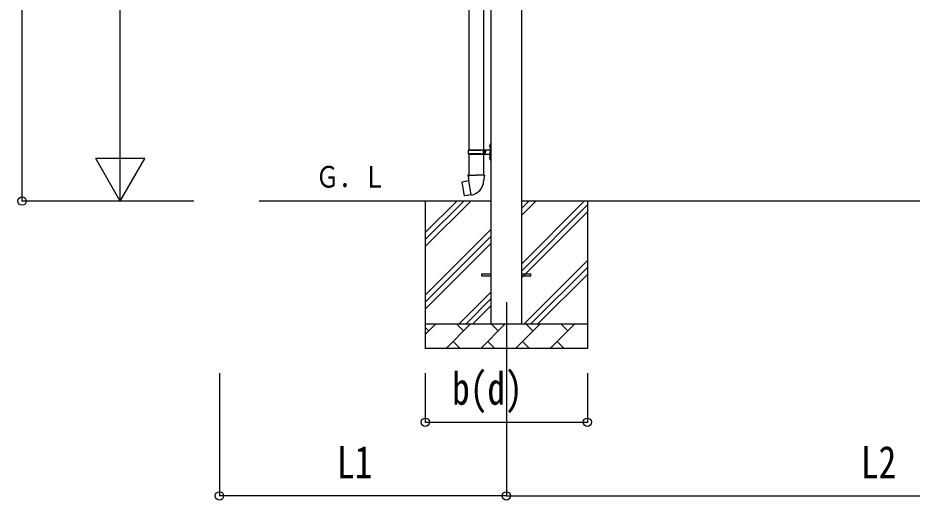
# Model space of a CAD drawing. Units: millimetres, scale not verified. Extents: x -16820 to 16820, y -11880 to 11880.
# Drawn here: x -5290 to -1647, y -3553 to -1591 of the extents above; entities that cross this region are included whole.
import ezdxf
from ezdxf.enums import TextEntityAlignment as Align

# ---------------------------------------------------------------- set-up
doc = ezdxf.new("R2010")
doc.units = ezdxf.units.MM
doc.header["$LTSCALE"] = 50
for name, color, linetype in [('0-3_YKK_12', 2, 'Continuous'), ('0-4_YKK_13', 4, 'Continuous'), ('0-5_YKK_A1', 4, 'Continuous'), ('0-6_YKK_D', 6, 'Continuous')]:
    doc.layers.add(name, color=color, linetype=linetype)
doc.styles.add('ＭＳ ゴシック', font='')
doc.styles.get('ＭＳ ゴシック').set_extended_font_data('MS Gothic')

msp = doc.modelspace()

# ---------------------------------------------------------------- linework, layer by layer
at = {"layer": '0-3_YKK_12'}
msp.add_line((-3300.16, -2747.67), (-3300.16, -3247.67), dxfattribs=at)
at = {"layer": '0-4_YKK_13'}
for p, q in [((-3452.66, -1222.49), (-3452.66, -2127)), ((-3392.66, -1222.49), (-3392.66, -2127)), ((-3368.96, -2109.85), (-3366.92, -2110.85)), ((-3367.69, -2107.85), (-3367.06, -2107.85)), ((-3367.69, -2107.85), (-3367.69, -2116.15)), ((-3367.06, -2107.85), (-3367.06, -2116.15)), ((-3367.06, -2107.85), (-3366.66, -2108.25)), ((-3366.92, -2110.85), (-3366.31, -2112)), ((-3366.66, -2104), (-3363.66, -2102.5)), ((-3366.66, -2104), (-3366.66, -2136)), ((-3366.66, -2108.25), (-3366.66, -2115.75)), ((-3363.66, -2102.5), (-3363.66, -2136)), ((-3363.66, -2102.5), (-3362.66, -2102.5)), ((-3362.66, -2102.5), (-3362.66, -2136)), ((-3455.66, -2129), (-3405.33, -2129)), ((-3455.66, -2143), (-3405.33, -2143)), ((-3454.66, -2127), (-3368.66, -2127)), ((-3454.66, -2127), (-3454.66, -2129)), ((-3454.66, -2145), (-3454.66, -2143)), ((-3454.66, -2145), (-3368.66, -2145)), ((-3452.66, -2145), (-3452.66, -2229.93)), ((-3395.66, -2127), (-3395.66, -2131.5)), ((-3395.66, -2131.5), (-3393.66, -2131.5)), ((-3395.66, -2145), (-3395.66, -2140.5)), ((-3395.66, -2140.5), (-3393.66, -2140.5)), ((-3393.66, -2131.5), (-3393.66, -2136)), ((-3393.66, -2140.5), (-3393.66, -2136)), ((-3392.66, -2145), (-3392.66, -2229.93)), ((-3387.66, -2127), (-3387.66, -2136)), ((-3387.66, -2131.5), (-3384.66, -2131.5)), ((-3387.66, -2145), (-3387.66, -2136)), ((-3387.66, -2140.5), (-3384.66, -2140.5)), ((-3384.66, -2131.5), (-3384.66, -2136)), ((-3384.66, -2140.5), (-3384.66, -2136)), ((-3367.69, -2116.15), (-3367.06, -2116.15)), ((-3367.06, -2116.15), (-3366.66, -2115.75)), ((-3366.66, -2168), (-3366.66, -2136)), ((-3363.66, -2169.5), (-3363.66, -2136)), ((-3362.66, -2169.5), (-3362.66, -2136)), ((-3368.96, -2157.85), (-3366.92, -2158.85)), ((-3367.69, -2155.85), (-3367.06, -2155.85)), ((-3367.69, -2155.85), (-3367.69, -2164.15)), ((-3367.69, -2164.15), (-3367.06, -2164.15)), ((-3367.06, -2155.85), (-3367.06, -2164.15)), ((-3367.06, -2155.85), (-3366.66, -2156.25)), ((-3367.06, -2164.15), (-3366.66, -2163.75)), ((-3366.92, -2158.85), (-3366.31, -2160)), ((-3366.66, -2156.25), (-3366.66, -2163.75)), ((-3366.66, -2168), (-3363.66, -2169.5)), ((-3363.66, -2169.5), (-3362.66, -2169.5)), ((-3453.25, -2253.13), (-3481.12, -2258.38)), ((-3468.38, -2255.78), (-3468.59, -2256.02)), ((-3454.51, -2229.93), (-3456.66, -2230.71)), ((-3456.66, -2230.71), (-3456.66, -2234.33)), ((-3456.66, -2234.33), (-3454.42, -2235.14)), ((-3454.51, -2229.93), (-3422.66, -2229.93)), ((-3454.51, -2229.93), (-3454.42, -2235.14)), ((-3454.42, -2235.14), (-3454.16, -2249.93)), ((-3454.16, -2249.93), (-3452.81, -2251.93)), ((-3442.9, -2310.42), (-3453.03, -2252.95)), ((-3453.01, -2252.13), (-3453.01, -2252.83)), ((-3452.81, -2251.93), (-3452.84, -2251.93)), ((-3390.81, -2229.93), (-3422.66, -2229.93)), ((-3392.47, -2251.87), (-3392.55, -2254.03)), ((-3391.16, -2249.93), (-3392.47, -2251.87)), ((-3388.66, -2234.33), (-3390.9, -2235.14)), ((-3390.81, -2229.93), (-3388.66, -2230.71)), ((-3388.66, -2230.71), (-3388.66, -2234.33)), ((-3481.12, -2258.38), (-3481.93, -2259.55)), ((-3481.93, -2259.55), (-3472.31, -2314.11)), ((-3458.29, -2313.02), (-3458.57, -2312.86)), ((-3442.59, -2311.19), (-3442.84, -2310.52)), ((-3400.16, -2631.5), (-3362.66, -2631.5)), ((-3400.16, -2640.5), (-3400.16, -2631.5)), ((-3400.16, -2640.5), (-3362.66, -2640.5)), ((-3237.66, -2631.5), (-3200.16, -2631.5)), ((-3237.66, -2640.5), (-3200.16, -2640.5)), ((-3200.16, -2640.5), (-3200.16, -2631.5))]:
    msp.add_line(p, q, dxfattribs=at)
for points in [[(-3368.96, -2114.15), (-3366.92, -2113.15), (-3366.31, -2112)], [(-3368.96, -2162.15), (-3366.92, -2161.15), (-3366.31, -2160)], [(-3466.13, -2255.56), (-3466.41, -2255.4), (-3468.38, -2255.78)], [(-3390.81, -2229.93), (-3390.9, -2235.14), (-3391.16, -2249.93)], [(-3443.17, -2310.33), (-3471.15, -2314.93), (-3472.31, -2314.11)], [(-3456.1, -2312.46), (-3456.31, -2312.69), (-3458.29, -2313.02)]]:
    msp.add_lwpolyline(points, dxfattribs=at)
for centre, radius, start, end in [((-3363.36, -2112), 6, 136.21765, 223.78235), ((-3406.91, -2136), 49.25, 171.82876, 180.00002), ((-3406.91, -2136), 49.25, 180.00002, 188.17127), ((-3405.33, -2127), 2, 270, 359.99998), ((-3405.33, -2145), 2, 0.00005, 90.00004), ((-3368.66, -2125), 2, 270, 359.99998), ((-3368.66, -2147), 2, 0.00005, 90.00004), ((-3363.36, -2160), 6, 136.21765, 223.78235), ((-3453.31, -2252.83), 0.3, 280.66842, 0), ((-3452.81, -2252.13), 0.2, 100, 180), ((-3452.81, -2251.93), 60.3, 279.96938, 358), ((-3443.12, -2310.63), 0.3, 20, 99.33158), ((-3442.41, -2311.12), 0.2, 200, 279.96938)]:
    msp.add_arc(centre, radius, start, end, dxfattribs=at)
at = {"layer": '0-5_YKK_A1'}
for p, q in [((-3362.66, -38.5), (-3362.66, -2836)), ((-3237.66, -2836), (-3237.66, -38.5)), ((-3362.66, -2336), (-4306.82, -2336)), ((-3630.16, -2336), (-3630.16, -2936)), ((-3630.16, -2521.05), (-3445.11, -2336)), ((-3630.16, -2492.77), (-3473.39, -2336)), ((-3630.16, -2464.48), (-3501.68, -2336)), ((-262.66, -2336), (-3237.66, -2336)), ((-3237.66, -2591.1), (-2982.56, -2336)), ((-3237.66, -2393.11), (-3180.55, -2336)), ((-3237.66, -2364.82), (-3208.84, -2336)), ((-3237.66, -2619.38), (-2970.16, -2351.88)), ((-2970.16, -2336), (-2970.16, -2936)), ((-3237.66, -2647.67), (-2970.16, -2380.17)), ((-3630.16, -2719.04), (-3362.66, -2451.54)), ((-3630.16, -2747.32), (-3362.66, -2479.82)), ((-3630.16, -2775.61), (-3362.66, -2508.11)), ((-3228, -2836), (-2970.16, -2578.16)), ((-3199.72, -2836), (-2970.16, -2606.44)), ((-3171.43, -2836), (-2970.16, -2634.73)), ((-3492.56, -2836), (-3362.66, -2706.1)), ((-3464.28, -2836), (-3362.66, -2734.38)), ((-3435.99, -2836), (-3362.66, -2762.67)), ((-3630.16, -2836), (-2970.16, -2836)), ((-3630.16, -2878.89), (-3587.27, -2836)), ((-3545.85, -2936), (-3445.85, -2836)), ((-3474.4, -2864.55), (-3502.95, -2836)), ((-3404.42, -2936), (-3304.42, -2836)), ((-3332.98, -2864.55), (-3361.53, -2836)), ((-3263, -2936), (-3163, -2836)), ((-3191.56, -2864.55), (-3220.11, -2836)), ((-3121.58, -2936), (-3021.58, -2836)), ((-3050.14, -2864.55), (-3078.69, -2836)), ((-2973.44, -2836), (-2970.16, -2832.72)), ((-3615.82, -2864.55), (-3630.16, -2850.21)), ((-3517.29, -2907.45), (-3488.74, -2936)), ((-3375.87, -2907.45), (-3347.32, -2936)), ((-3234.45, -2907.45), (-3205.9, -2936)), ((-3093.03, -2907.45), (-3064.48, -2936)), ((-2970.16, -2936), (-3630.16, -2936))]:
    msp.add_line(p, q, dxfattribs=at)
at = {"layer": '0-6_YKK_D'}
for p, q in [((-5272.8, -2336), (-5272.8, 191.61)), ((-4872.8, -2136), (-4872.8, -236)), ((-4872.8, -2336), (-4872.8, -1989.59)), ((-4872.8, -2336), (-4972.8, -2162.79)), ((-4772.8, -2162.79), (-4972.8, -2162.79)), ((-4872.8, -2336), (-4772.8, -2162.79)), ((-4572.8, -2336), (-5273.8, -2336)), ((-4572.8, -2336), (-4873.8, -2336)), ((-4468.76, -3036), (-4468.76, -3537)), ((-3630.16, -3036), (-3630.16, -3237)), ((-3300.16, -3036), (-3300.16, -3537)), ((-3300.16, -3036), (-3300.16, -3537)), ((-2970.16, -3036), (-2970.16, -3237)), ((-3630.16, -3236), (-2970.16, -3236)), ((-3300.16, -3536), (-4468.76, -3536)), ((-3300.16, -3536), (-200.16, -3536))]:
    msp.add_line(p, q, dxfattribs=at)
for centre in [(-5272.8, -2336), (-3630.16, -3236), (-2970.16, -3236), (-4468.76, -3536), (-3300.16, -3536), (-3300.16, -3536)]:
    msp.add_circle(centre, 17, dxfattribs=at)

# ---------------------------------------------------------------- texts
at = {"layer": '0-5_YKK_A1', "style": 'ＭＳ ゴシック', "width": 0.8}
msp.add_text('Ｇ．Ｌ', height=87.98, dxfattribs=at).set_placement((-4076.46, -2307.55), align=Align.BOTTOM_LEFT)
at = {"layer": '0-6_YKK_D', "style": 'ＭＳ ゴシック', "width": 0.8}
for s, p in [('b(d)', (-3520.96, -3204)), ('L1', (-3990.06, -3504)), ('L2', (-1855.76, -3504))]:
    msp.add_text(s, height=132, dxfattribs=at).set_placement(p, align=Align.BOTTOM_LEFT)

doc.saveas('drawing.dxf')
